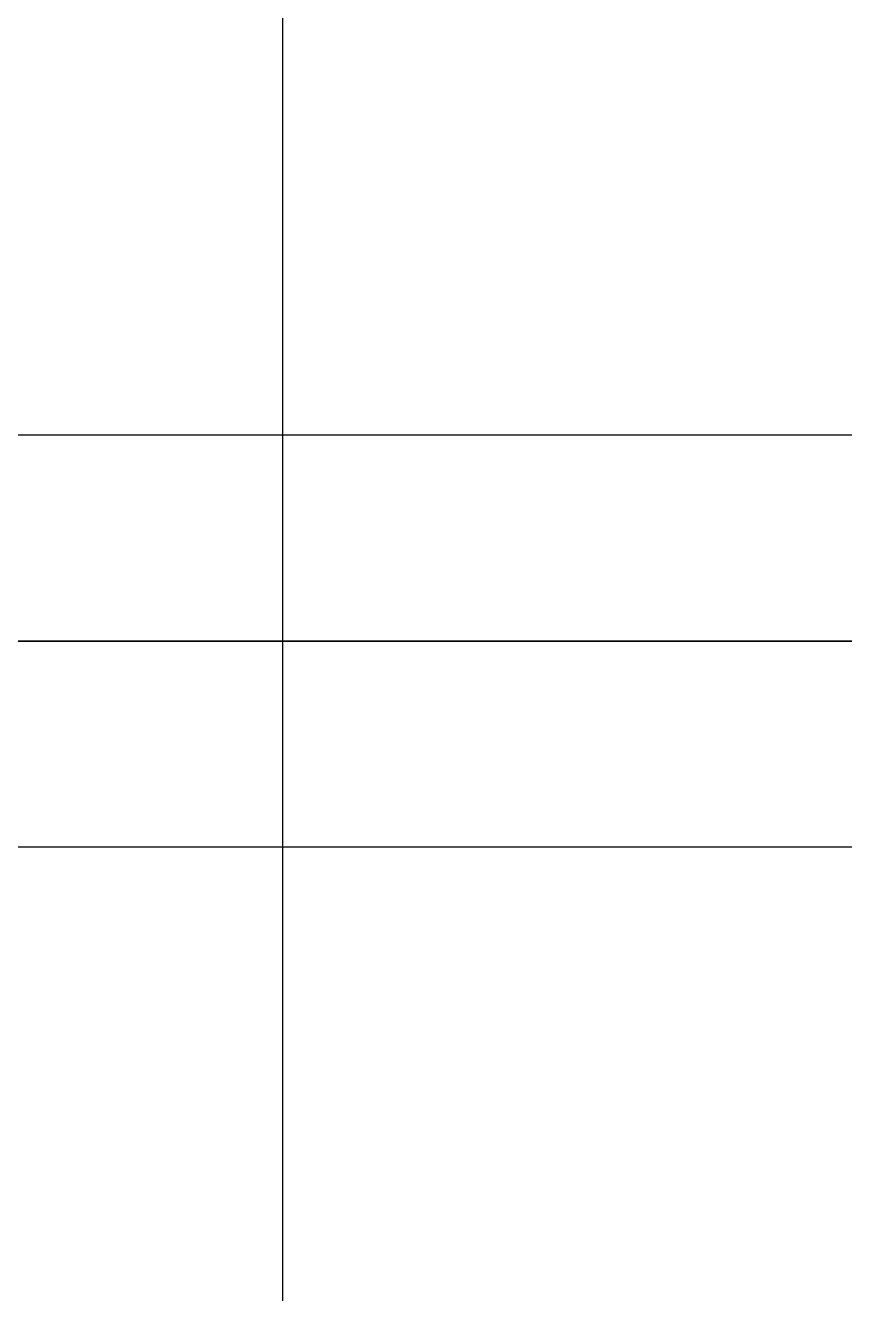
# Model space of a CAD drawing. Header units: millimetres. Extents: x 150937 to 394412, y 327166 to 584759.
# Drawn here: x 198539 to 198618.6, y 408498.4 to 408621.6 of the extents above; entities that cross this region are included whole.
import ezdxf

# ---------------------------------------------------------------- set-up
doc = ezdxf.new("R2010")
doc.units = ezdxf.units.MM

# ---------------------------------------------------------------- blocks, each defined once
blk = doc.blocks.new('bearshaft_c2')
for p, q in [((208, 20), (42.4, 20)), ((243.91, 0), (-25.06, 0)), ((198, -20), (42.4, -20))]:
    blk.add_line(p, q)
blk = doc.blocks.new('c2drumleft')
for p, q in [((-30.12, 80.98), (-30.12, 296.98)), ((-117.12, 188.98), (501.68, 188.98)), ((-117.12, 188.98), (501.68, 188.98))]:
    blk.add_line(p, q)
blk.add_blockref('bearshaft_c2', (-109.62, 188.98))

msp = doc.modelspace()

# ---------------------------------------------------------------- block references
msp.add_blockref('c2drumleft', (198594.179, 408372.799))

doc.saveas('drawing.dxf')
